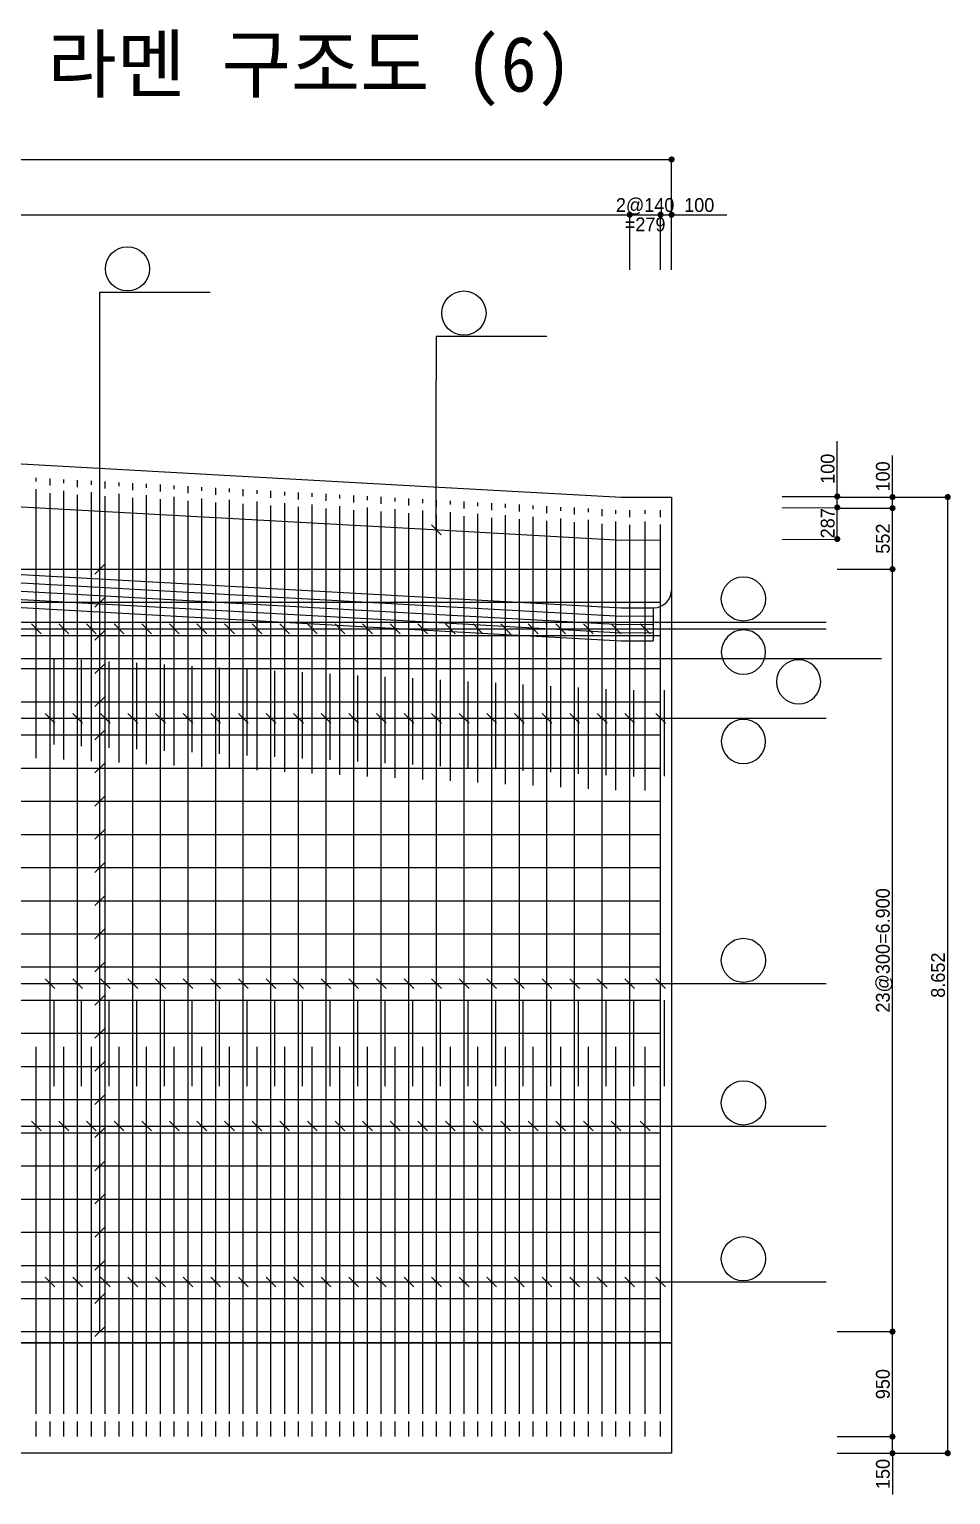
# Model space of a CAD drawing. Extents: x 2629709 to 3675628, y 1179 to 102095.
# Drawn here: x 3217058 to 3225402, y 14704 to 27964 of the extents above; entities that cross this region are included whole.
import ezdxf
from ezdxf.enums import TextEntityAlignment as Align

# ---------------------------------------------------------------- set-up
doc = ezdxf.new("R2010")
doc.units = 0
doc.header["$LTSCALE"] = 550
doc.header["$MEASUREMENT"] = 0
doc.linetypes.add('HIDDEN', pattern=[0.375, 0.25, -0.125])
for name, color, linetype in [('CS-CONC-MAJR', 4, 'CONTINUOUS'), ('CS-DIML', 1, 'CONTINUOUS'), ('CS-DIMT', 3, 'CONTINUOUS'), ('CS-MISC', 3, 'CONTINUOUS'), ('CS-RBAR-EREC', 6, 'CONTINUOUS'), ('CS-RBAR-MAJR', 6, 'CONTINUOUS'), ('CS-SYMB', 3, 'CONTINUOUS'), ('CS-SYMB-LIN3', 1, 'CONTINUOUS'), ('CS-TEXT', 3, 'CONTINUOUS'), ('TITLE-TEXT', 7, 'CONTINUOUS')]:
    doc.layers.add(name, color=color, linetype=linetype)
doc.styles.add('A_STANDARD', font='Dotum.ttf')
doc.styles.add('TB_TEXT', font='DotumChe.ttf')

# ---------------------------------------------------------------- blocks, each defined once
blk = doc.blocks.new('CXLEATK')
at = {"layer": 'CS-MISC'}
blk.add_line((-0.883885, 0.883882), (0.883882, -0.883882), dxfattribs=at)
blk = doc.blocks.new('CSBNUM1')
at = {"layer": 'CS-SYMB-LIN3'}
blk.add_line((0, 0), (20, 0), dxfattribs=at)
blk.add_circle((5, 4.2), 4, dxfattribs=at)
at = {"layer": 'CS-TEXT', "style": 'A_STANDARD', "flags": 1}
blk.add_attdef('RB_NO', text='', height=2.5, dxfattribs=at).set_placement((5, 4.2), align=Align.MIDDLE)
for tag, p in [('RB_DIA', (11.5, 1.5)), ('RB_LEN', (1.739, -3.958874))]:
    blk.add_attdef(tag, p, '', height=2.5, dxfattribs=at)
blk = doc.blocks.new('CSNUM1-KCFIT')
at = {"layer": 'CS-SYMB-LIN3'}
blk.add_line((0, 0), (20, 0), dxfattribs=at)
blk.add_circle((5, 4.2), 4, dxfattribs=at)
at = {"layer": 'CS-TEXT', "style": 'A_STANDARD', "width": 1.529584, "flags": 1}
blk.add_attdef('RB_NO', text='', height=2.5, dxfattribs=at).set_placement((1.604173, 2.917017), (8.341627, 2.917017), align=Align.FIT)
at = {"layer": 'CS-TEXT', "style": 'A_STANDARD', "flags": 1}
for tag, p in [('RB_DIA', (11.5, 1.5)), ('RB_LEN', (1.739, -3.958874))]:
    blk.add_attdef(tag, p, '', height=2.5, dxfattribs=at)
blk = doc.blocks.new('CXDIMDT2')
at = {"layer": 'CS-MISC', "const_width": 0.5}
blk.add_lwpolyline([(0.25, 0, 1), (-0.25, 0, 1)], format="xyb", close=True, dxfattribs=at)

msp = doc.modelspace()

# ---------------------------------------------------------------- linework, layer by layer
at = {"layer": 'CS-CONC-MAJR'}
for p, q in [((3214126, 24190), (3220662, 23826)), ((3220662, 23826), (3222422, 23729)), ((3222422, 23729), (3222875, 23731)), ((3222875, 23731), (3222875, 16079)), ((3222875, 23731), (3222875, 22890)), ((3214126, 23190), (3220662, 22826)), ((3214126, 23115), (3220662, 22751)), ((3214126, 23040), (3220662, 22676)), ((3214126, 22965), (3220662, 22601)), ((3214126, 22890), (3220662, 22526)), ((3220662, 22826), (3222422, 22729)), ((3220662, 22751), (3222422, 22654)), ((3220662, 22676), (3222422, 22579)), ((3222422, 22729), (3222715, 22730)), ((3222709, 22730), (3222709, 22430)), ((3220662, 22601), (3222422, 22504)), ((3222422, 22654), (3222709, 22655)), ((3222422, 22579), (3222709, 22580)), ((3220662, 22526), (3222422, 22429)), ((3222422, 22504), (3222709, 22505)), ((3222422, 22429), (3222709, 22430)), ((3202366, 16079), (3222875, 16079)), ((3222875, 16079), (3212621, 16079)), ((3222875, 16079), (3222875, 15079)), ((3222875, 15079), (3202366, 15079))]:
    msp.add_line(p, q, dxfattribs=at)
msp.add_arc((3222715, 22890), 160, 270.2451, 0, dxfattribs=at)
at = {"layer": 'CS-DIML'}
for p, q in [((3202366, 26786), (3222875, 26786)), ((3202366, 26786), (3222875, 26786)), ((3222875, 26286), (3222875, 26811)), ((3222875, 26286), (3222875, 26811)), ((3202746, 26286), (3222496, 26286)), ((3202746, 26286), (3222496, 26286)), ((3222496, 25786), (3222496, 26311)), ((3222496, 25786), (3222496, 26311)), ((3222496, 26286), (3222775, 26286)), ((3222496, 26286), (3222775, 26286)), ((3222775, 25786), (3222775, 26311)), ((3222775, 25786), (3222775, 26311)), ((3222775, 26286), (3222875, 26286)), ((3222775, 26286), (3222875, 26286)), ((3222875, 25786), (3222875, 26311)), ((3222875, 25786), (3222875, 26311)), ((3222875, 26286), (3223375, 26286)), ((3222875, 26286), (3223375, 26286)), ((3217697, 23079), (3217697, 25586)), ((3220744, 25186), (3220744, 24786)), ((3220744, 23435), (3220744, 24786)), ((3224375, 23737), (3224375, 24237)), ((3224875, 23731), (3224875, 24106)), ((3223875, 23735), (3224400, 23737)), ((3224375, 23637), (3224375, 23737)), ((3223875, 23635), (3224400, 23637)), ((3224375, 23731), (3224900, 23731)), ((3224375, 23351), (3224375, 23637)), ((3224375, 23631), (3224900, 23631)), ((3224875, 23631), (3224875, 23731)), ((3224875, 23731), (3225400, 23731)), ((3224875, 23079), (3224875, 23631)), ((3225375, 15079), (3225375, 23731)), ((3223875, 23348), (3224400, 23351)), ((3217697, 16179), (3217697, 23079)), ((3224375, 23079), (3224900, 23079)), ((3224875, 16179), (3224875, 23079)), ((3214121, 22599), (3223275, 22599)), ((3214371, 22539), (3222635, 22539)), ((3222635, 22539), (3223275, 22539)), ((3213746, 22269), (3223775, 22269)), ((3213996, 21729), (3222775, 21729)), ((3222775, 21729), (3223275, 21729)), ((3212746, 19329), (3222775, 19329)), ((3222775, 19329), (3223275, 19329)), ((3212871, 18039), (3222635, 18039)), ((3222635, 18039), (3223275, 18039)), ((3212746, 16629), (3222775, 16629)), ((3222775, 16629), (3223275, 16629)), ((3224375, 16179), (3224900, 16179)), ((3224875, 15229), (3224875, 16179)), ((3224375, 15229), (3224900, 15229)), ((3224875, 15079), (3224875, 15229)), ((3224375, 15079), (3224900, 15079)), ((3224875, 15079), (3224875, 14704)), ((3224875, 15079), (3225400, 15079))]:
    msp.add_line(p, q, dxfattribs=at)
at = {"layer": 'CS-RBAR-EREC'}
for p, q in [((3217282, 21491), (3217282, 22271)), ((3217532, 21477), (3217532, 22257)), ((3217782, 21463), (3217782, 22243)), ((3218032, 21450), (3218032, 22230)), ((3218282, 21436), (3218282, 22216)), ((3218532, 21422), (3218532, 22202)), ((3218782, 21408), (3218782, 22188)), ((3219032, 21394), (3219032, 22174)), ((3219282, 21380), (3219282, 22160)), ((3219532, 21366), (3219532, 22146)), ((3219782, 21352), (3219782, 22132)), ((3220032, 21338), (3220032, 22118)), ((3220282, 21324), (3220282, 22104)), ((3220532, 21311), (3220532, 22091)), ((3220782, 21297), (3220782, 22077)), ((3221032, 21283), (3221032, 22063)), ((3221282, 21269), (3221282, 22049)), ((3221532, 21255), (3221532, 22035)), ((3221782, 21241), (3221782, 22021)), ((3222032, 21227), (3222032, 22007)), ((3222282, 21214), (3222282, 21994)), ((3222532, 21204), (3222532, 21984)), ((3222811, 21205), (3222811, 21985)), ((3217282, 18399), (3217282, 19179)), ((3217532, 18399), (3217532, 19179)), ((3217782, 18399), (3217782, 19179)), ((3218032, 18399), (3218032, 19179)), ((3218282, 18399), (3218282, 19179)), ((3218532, 18399), (3218532, 19179)), ((3218782, 18399), (3218782, 19179)), ((3219032, 18399), (3219032, 19179)), ((3219282, 18399), (3219282, 19179)), ((3219532, 18399), (3219532, 19179)), ((3219782, 18399), (3219782, 19179)), ((3220032, 18399), (3220032, 19179)), ((3220282, 18399), (3220282, 19179)), ((3220532, 18399), (3220532, 19179)), ((3220782, 18399), (3220782, 19179)), ((3221032, 18399), (3221032, 19179)), ((3221282, 18399), (3221282, 19179)), ((3221532, 18399), (3221532, 19179)), ((3221782, 18399), (3221782, 19179)), ((3222032, 18399), (3222032, 19179)), ((3222282, 18399), (3222282, 19179)), ((3222532, 18399), (3222532, 19179)), ((3222811, 18399), (3222811, 19179))]:
    msp.add_line(p, q, dxfattribs=at)
at = {"layer": 'CS-RBAR-MAJR', "linetype": 'HIDDEN'}
for p, q in [((3217121, 23665), (3217121, 23905)), ((3217246, 23629), (3217246, 23899)), ((3217371, 23651), (3217371, 23891)), ((3217496, 23615), (3217496, 23885)), ((3217621, 23637), (3217621, 23877)), ((3217746, 23602), (3217746, 23872)), ((3217871, 23624), (3217871, 23864)), ((3217996, 23588), (3217996, 23858)), ((3218121, 23610), (3218121, 23850)), ((3218246, 23574), (3218246, 23844)), ((3218371, 23596), (3218371, 23836)), ((3218496, 23560), (3218496, 23830)), ((3218621, 23582), (3218621, 23822)), ((3218746, 23546), (3218746, 23816)), ((3218871, 23568), (3218871, 23808)), ((3218996, 23532), (3218996, 23802)), ((3219121, 23554), (3219121, 23794)), ((3219246, 23518), (3219246, 23788)), ((3219371, 23540), (3219371, 23780)), ((3219496, 23504), (3219496, 23774)), ((3219621, 23526), (3219621, 23766)), ((3219746, 23490), (3219746, 23760)), ((3219871, 23512), (3219871, 23752)), ((3219996, 23476), (3219996, 23746)), ((3220121, 23498), (3220121, 23738)), ((3220246, 23463), (3220246, 23733)), ((3220371, 23485), (3220371, 23725)), ((3220496, 23449), (3220496, 23719)), ((3220621, 23471), (3220621, 23711)), ((3220746, 23435), (3220746, 23705)), ((3220871, 23457), (3220871, 23697)), ((3220996, 23421), (3220996, 23691)), ((3221121, 23443), (3221121, 23683)), ((3221246, 23407), (3221246, 23677)), ((3221371, 23429), (3221371, 23669)), ((3221496, 23393), (3221496, 23663)), ((3221621, 23415), (3221621, 23655)), ((3221746, 23379), (3221746, 23649)), ((3221871, 23401), (3221871, 23641)), ((3221996, 23366), (3221996, 23636)), ((3222121, 23387), (3222121, 23627)), ((3222246, 23352), (3222246, 23622)), ((3222371, 23374), (3222371, 23614)), ((3222496, 23342), (3222496, 23612)), ((3222635, 23372), (3222635, 23612)), ((3222775, 23344), (3222775, 23614)), ((3217121, 15229), (3217121, 15469)), ((3217246, 15229), (3217246, 15499)), ((3217371, 15229), (3217371, 15469)), ((3217496, 15229), (3217496, 15499)), ((3217621, 15229), (3217621, 15469)), ((3217746, 15229), (3217746, 15499)), ((3217871, 15229), (3217871, 15469)), ((3217996, 15229), (3217996, 15499)), ((3218121, 15229), (3218121, 15469)), ((3218246, 15229), (3218246, 15499)), ((3218371, 15229), (3218371, 15469)), ((3218496, 15229), (3218496, 15499)), ((3218621, 15229), (3218621, 15469)), ((3218746, 15229), (3218746, 15499)), ((3218871, 15229), (3218871, 15469)), ((3218996, 15229), (3218996, 15499)), ((3219121, 15229), (3219121, 15469)), ((3219246, 15229), (3219246, 15499)), ((3219371, 15229), (3219371, 15469)), ((3219496, 15229), (3219496, 15499)), ((3219621, 15229), (3219621, 15469)), ((3219746, 15229), (3219746, 15499)), ((3219871, 15229), (3219871, 15469)), ((3219996, 15229), (3219996, 15499)), ((3220121, 15229), (3220121, 15469)), ((3220246, 15229), (3220246, 15499)), ((3220371, 15229), (3220371, 15469)), ((3220496, 15229), (3220496, 15499)), ((3220621, 15229), (3220621, 15469)), ((3220746, 15229), (3220746, 15499)), ((3220871, 15229), (3220871, 15469)), ((3220996, 15229), (3220996, 15499)), ((3221121, 15229), (3221121, 15469)), ((3221246, 15229), (3221246, 15499)), ((3221371, 15229), (3221371, 15469)), ((3221496, 15229), (3221496, 15499)), ((3221621, 15229), (3221621, 15469)), ((3221746, 15229), (3221746, 15499)), ((3221871, 15229), (3221871, 15469)), ((3221996, 15229), (3221996, 15499)), ((3222121, 15229), (3222121, 15469)), ((3222246, 15229), (3222246, 15499)), ((3222371, 15229), (3222371, 15469)), ((3222496, 15229), (3222496, 15499)), ((3222635, 15229), (3222635, 15469)), ((3222775, 15229), (3222775, 15499))]:
    msp.add_line(p, q, dxfattribs=at)
at = {"layer": 'CS-RBAR-MAJR'}
for p, q in [((3214126, 23803), (3220662, 23440)), ((3217121, 21370), (3217121, 23665)), ((3217246, 21491), (3217246, 23629)), ((3217371, 21356), (3217371, 23651)), ((3217496, 21477), (3217496, 23615)), ((3217621, 21342), (3217621, 23637)), ((3217871, 21329), (3217871, 23624)), ((3218121, 21315), (3218121, 23610)), ((3217746, 21463), (3217746, 23602)), ((3217996, 21450), (3217996, 23588)), ((3218246, 21436), (3218246, 23574)), ((3218371, 21301), (3218371, 23596)), ((3218496, 21422), (3218496, 23560)), ((3218621, 21287), (3218621, 23582)), ((3218746, 21408), (3218746, 23546)), ((3218871, 21273), (3218871, 23568)), ((3218996, 21394), (3218996, 23532)), ((3219121, 21259), (3219121, 23554)), ((3219246, 21380), (3219246, 23518)), ((3219371, 21245), (3219371, 23540)), ((3219496, 21366), (3219496, 23504)), ((3219621, 21231), (3219621, 23526)), ((3219746, 21352), (3219746, 23490)), ((3219871, 21217), (3219871, 23512)), ((3219996, 21338), (3219996, 23476)), ((3220121, 21203), (3220121, 23498)), ((3220371, 21190), (3220371, 23485)), ((3220246, 21324), (3220246, 23463)), ((3220496, 21311), (3220496, 23449)), ((3220621, 21176), (3220621, 23471)), ((3220662, 23440), (3222422, 23342)), ((3220746, 21297), (3220746, 23435)), ((3220871, 21162), (3220871, 23457)), ((3220996, 21283), (3220996, 23421)), ((3221121, 21148), (3221121, 23443)), ((3221246, 21269), (3221246, 23407)), ((3221371, 21134), (3221371, 23429)), ((3221496, 21255), (3221496, 23393)), ((3221621, 21120), (3221621, 23415)), ((3221746, 21241), (3221746, 23379)), ((3221871, 21106), (3221871, 23401)), ((3221996, 21227), (3221996, 23366)), ((3222121, 21092), (3222121, 23387)), ((3222246, 21214), (3222246, 23352)), ((3222371, 21079), (3222371, 23374)), ((3222422, 23342), (3222774, 23344)), ((3222496, 21204), (3222496, 23342)), ((3222635, 21077), (3222635, 23372)), ((3222775, 21205), (3222775, 23344)), ((3212621, 23079), (3222774, 23079)), ((3212621, 22779), (3222774, 22779)), ((3212621, 22479), (3222774, 22479)), ((3212621, 22179), (3222774, 22179)), ((3217246, 18399), (3217246, 22271)), ((3217496, 18399), (3217496, 22257)), ((3217746, 18399), (3217746, 22243)), ((3217996, 18399), (3217996, 22230)), ((3218246, 18399), (3218246, 22216)), ((3218496, 18399), (3218496, 22202)), ((3218746, 18399), (3218746, 22188)), ((3218996, 18399), (3218996, 22174)), ((3219246, 18399), (3219246, 22160)), ((3219496, 18399), (3219496, 22146)), ((3219746, 18399), (3219746, 22132)), ((3219996, 18399), (3219996, 22118)), ((3220246, 18399), (3220246, 22104)), ((3220496, 18399), (3220496, 22091)), ((3220746, 18399), (3220746, 22077)), ((3220996, 18399), (3220996, 22063)), ((3221246, 18399), (3221246, 22049)), ((3221496, 18399), (3221496, 22035)), ((3221746, 18399), (3221746, 22021)), ((3221996, 18399), (3221996, 22007)), ((3222246, 18399), (3222246, 21994)), ((3222496, 18399), (3222496, 21984)), ((3222775, 18399), (3222775, 21985)), ((3212621, 21879), (3222774, 21879)), ((3212621, 21579), (3222774, 21579)), ((3212621, 21279), (3222774, 21279)), ((3212621, 20979), (3222774, 20979)), ((3212621, 20679), (3222774, 20679)), ((3212621, 20379), (3222774, 20379)), ((3212621, 20079), (3222774, 20079)), ((3212621, 19779), (3222774, 19779)), ((3212621, 19479), (3222774, 19479)), ((3212621, 19179), (3222774, 19179)), ((3217246, 15499), (3217246, 19179)), ((3217496, 15499), (3217496, 19179)), ((3217746, 15499), (3217746, 19179)), ((3217996, 15499), (3217996, 19179)), ((3218246, 15499), (3218246, 19179)), ((3218496, 15499), (3218496, 19179)), ((3218746, 15499), (3218746, 19179)), ((3218996, 15499), (3218996, 19179)), ((3219246, 15499), (3219246, 19179)), ((3219496, 15499), (3219496, 19179)), ((3219746, 15499), (3219746, 19179)), ((3219996, 15499), (3219996, 19179)), ((3220246, 15499), (3220246, 19179)), ((3220496, 15499), (3220496, 19179)), ((3220746, 15499), (3220746, 19179)), ((3220996, 15499), (3220996, 19179)), ((3221246, 15499), (3221246, 19179)), ((3221496, 15499), (3221496, 19179)), ((3221746, 15499), (3221746, 19179)), ((3221996, 15499), (3221996, 19179)), ((3222246, 15499), (3222246, 19179)), ((3222496, 15499), (3222496, 19179)), ((3222775, 15499), (3222775, 19179)), ((3212621, 18879), (3222774, 18879)), ((3217121, 15469), (3217121, 18755)), ((3217371, 15469), (3217371, 18755)), ((3217621, 15469), (3217621, 18755)), ((3217871, 15469), (3217871, 18755)), ((3218121, 15469), (3218121, 18755)), ((3218371, 15469), (3218371, 18755)), ((3218621, 15469), (3218621, 18755)), ((3218871, 15469), (3218871, 18755)), ((3219121, 15469), (3219121, 18755)), ((3219371, 15469), (3219371, 18755)), ((3219621, 15469), (3219621, 18755)), ((3219871, 15469), (3219871, 18755)), ((3220121, 15469), (3220121, 18755)), ((3220371, 15469), (3220371, 18755)), ((3220621, 15469), (3220621, 18755)), ((3220871, 15469), (3220871, 18755)), ((3221121, 15469), (3221121, 18755)), ((3221371, 15469), (3221371, 18755)), ((3221621, 15469), (3221621, 18755)), ((3221871, 15469), (3221871, 18755)), ((3222121, 15469), (3222121, 18755)), ((3222371, 15469), (3222371, 18755)), ((3222635, 15469), (3222635, 18755)), ((3212621, 18579), (3222774, 18579)), ((3212621, 18279), (3222774, 18279)), ((3212621, 17979), (3222774, 17979)), ((3212621, 17679), (3222774, 17679)), ((3212621, 17379), (3222774, 17379)), ((3212621, 17079), (3222774, 17079)), ((3212621, 16779), (3222774, 16779)), ((3212621, 16479), (3222774, 16479)), ((3212621, 16179), (3222774, 16179))]:
    msp.add_line(p, q, dxfattribs=at)

# ---------------------------------------------------------------- block references
at = {"layer": 'CS-RBAR-MAJR', "xscale": 50, "yscale": 50, "zscale": 50}
for p in [(3217697, 25586), (3223275, 19329), (3223275, 16629)]:
    msp.add_blockref('CSBNUM1', p, dxfattribs=at)
at = {"layer": 'CS-RBAR-MAJR', "xscale": -50, "yscale": 50, "zscale": 50, "rotation": 180}
for p in [(3223275, 22539), (3223275, 21729)]:
    msp.add_blockref('CSBNUM1', p, dxfattribs=at)
at = {"layer": 'CS-SYMB'}
for name, p, xscale, yscale, zscale, rotation in [('CXDIMDT2', (3222875, 26786), 55, 55, 55, 90), ('CXDIMDT2', (3222875, 26786), 55, 55, 55, 90), ('CXDIMDT2', (3222496, 26286), 55, 55, 55, 90), ('CXDIMDT2', (3222496, 26286), 55, 55, 55, 90), ('CXDIMDT2', (3222496, 26286), 55, 55, 55, 90), ('CXDIMDT2', (3222496, 26286), 55, 55, 55, 90), ('CXDIMDT2', (3222775, 26286), 55, 55, 55, 90), ('CXDIMDT2', (3222775, 26286), 55, 55, 55, 90), ('CXDIMDT2', (3222775, 26286), 55, 55, 55, 90), ('CXDIMDT2', (3222775, 26286), 55, 55, 55, 90), ('CXDIMDT2', (3222875, 26286), 55, 55, 55, 90), ('CXDIMDT2', (3222875, 26286), 55, 55, 55, 90), ('CXDIMDT2', (3222875, 26286), 55, 55, 55, 90), ('CXDIMDT2', (3222875, 26286), 55, 55, 55, 90), ('CXDIMDT2', (3224375, 23737), 55, 55, 55, 90), ('CXDIMDT2', (3224375, 23737), 55, 55, 55, 90), ('CXDIMDT2', (3224875, 23731), 55, 55, 55, 90), ('CXDIMDT2', (3224875, 23731), 55, 55, 55, 90), ('CXDIMDT2', (3225375, 23731), 55, 55, 55, 90), ('CXDIMDT2', (3224375, 23637), 55, 55, 55, 90), ('CXDIMDT2', (3224375, 23637), 55, 55, 55, 90), ('CXDIMDT2', (3224875, 23631), 55, 55, 55, 90), ('CXDIMDT2', (3224875, 23631), 55, 55, 55, 90), ('CXDIMDT2', (3224375, 23351), 55, 55, 55, 90), ('CXLEATK', (3217697, 23079), 50, 50, 50, 90), ('CXDIMDT2', (3224875, 23079), 55, 55, 55, 90), ('CXDIMDT2', (3224875, 23079), 55, 55, 55, 90), ('CXLEATK', (3217697, 22779), 50, 50, 50, 90), ('CXLEATK', (3217121, 22539), 50, 50, 50, 180), ('CXLEATK', (3217371, 22539), 50, 50, 50, 180), ('CXLEATK', (3217621, 22539), 50, 50, 50, 180), ('CXLEATK', (3217871, 22539), 50, 50, 50, 180), ('CXLEATK', (3218121, 22539), 50, 50, 50, 180), ('CXLEATK', (3218371, 22539), 50, 50, 50, 180), ('CXLEATK', (3218621, 22539), 50, 50, 50, 180), ('CXLEATK', (3218871, 22539), 50, 50, 50, 180), ('CXLEATK', (3219121, 22539), 50, 50, 50, 180), ('CXLEATK', (3219371, 22539), 50, 50, 50, 180), ('CXLEATK', (3219621, 22539), 50, 50, 50, 180), ('CXLEATK', (3219871, 22539), 50, 50, 50, 180), ('CXLEATK', (3220121, 22539), 50, 50, 50, 180), ('CXLEATK', (3220371, 22539), 50, 50, 50, 180), ('CXLEATK', (3220621, 22539), 50, 50, 50, 180), ('CXLEATK', (3220871, 22539), 50, 50, 50, 180), ('CXLEATK', (3221121, 22539), 50, 50, 50, 180), ('CXLEATK', (3221371, 22539), 50, 50, 50, 180), ('CXLEATK', (3221621, 22539), 50, 50, 50, 180), ('CXLEATK', (3221871, 22539), 50, 50, 50, 180), ('CXLEATK', (3222121, 22539), 50, 50, 50, 180), ('CXLEATK', (3222371, 22539), 50, 50, 50, 180), ('CXLEATK', (3222635, 22539), 50, 50, 50, 180), ('CXLEATK', (3217697, 22479), 50, 50, 50, 90), ('CXLEATK', (3217697, 22179), 50, 50, 50, 90), ('CSNUM1-KCFIT', (3223775, 22269), -50, 50, 50, 180), ('CXLEATK', (3217697, 21879), 50, 50, 50, 90), ('CXLEATK', (3217246, 21729), 50, 50, 50, 180), ('CXLEATK', (3217496, 21729), 50, 50, 50, 180), ('CXLEATK', (3217746, 21729), 50, 50, 50, 180), ('CXLEATK', (3217996, 21729), 50, 50, 50, 180), ('CXLEATK', (3218246, 21729), 50, 50, 50, 180), ('CXLEATK', (3218496, 21729), 50, 50, 50, 180), ('CXLEATK', (3218746, 21729), 50, 50, 50, 180), ('CXLEATK', (3218996, 21729), 50, 50, 50, 180), ('CXLEATK', (3219246, 21729), 50, 50, 50, 180), ('CXLEATK', (3219496, 21729), 50, 50, 50, 180), ('CXLEATK', (3219746, 21729), 50, 50, 50, 180), ('CXLEATK', (3219996, 21729), 50, 50, 50, 180), ('CXLEATK', (3220246, 21729), 50, 50, 50, 180), ('CXLEATK', (3220496, 21729), 50, 50, 50, 180), ('CXLEATK', (3220746, 21729), 50, 50, 50, 180), ('CXLEATK', (3220996, 21729), 50, 50, 50, 180), ('CXLEATK', (3221246, 21729), 50, 50, 50, 180), ('CXLEATK', (3221496, 21729), 50, 50, 50, 180), ('CXLEATK', (3221746, 21729), 50, 50, 50, 180), ('CXLEATK', (3221996, 21729), 50, 50, 50, 180), ('CXLEATK', (3222246, 21729), 50, 50, 50, 180), ('CXLEATK', (3222496, 21729), 50, 50, 50, 180), ('CXLEATK', (3222775, 21729), 50, 50, 50, 180), ('CXLEATK', (3217697, 21579), 50, 50, 50, 90), ('CXLEATK', (3217697, 21279), 50, 50, 50, 90), ('CXLEATK', (3217697, 20979), 50, 50, 50, 90), ('CXLEATK', (3217697, 20679), 50, 50, 50, 90), ('CXLEATK', (3217697, 20379), 50, 50, 50, 90), ('CXLEATK', (3217697, 20079), 50, 50, 50, 90), ('CXLEATK', (3217697, 19779), 50, 50, 50, 90), ('CXLEATK', (3217697, 19479), 50, 50, 50, 90), ('CXLEATK', (3217246, 19329), 50, 50, 50, 180), ('CXLEATK', (3217496, 19329), 50, 50, 50, 180), ('CXLEATK', (3217746, 19329), 50, 50, 50, 180), ('CXLEATK', (3217996, 19329), 50, 50, 50, 180), ('CXLEATK', (3218246, 19329), 50, 50, 50, 180), ('CXLEATK', (3218496, 19329), 50, 50, 50, 180), ('CXLEATK', (3218746, 19329), 50, 50, 50, 180), ('CXLEATK', (3218996, 19329), 50, 50, 50, 180), ('CXLEATK', (3219246, 19329), 50, 50, 50, 180), ('CXLEATK', (3219496, 19329), 50, 50, 50, 180), ('CXLEATK', (3219746, 19329), 50, 50, 50, 180), ('CXLEATK', (3219996, 19329), 50, 50, 50, 180), ('CXLEATK', (3220246, 19329), 50, 50, 50, 180), ('CXLEATK', (3220496, 19329), 50, 50, 50, 180), ('CXLEATK', (3220746, 19329), 50, 50, 50, 180), ('CXLEATK', (3220996, 19329), 50, 50, 50, 180), ('CXLEATK', (3221246, 19329), 50, 50, 50, 180), ('CXLEATK', (3221496, 19329), 50, 50, 50, 180), ('CXLEATK', (3221746, 19329), 50, 50, 50, 180), ('CXLEATK', (3221996, 19329), 50, 50, 50, 180), ('CXLEATK', (3222246, 19329), 50, 50, 50, 180), ('CXLEATK', (3222496, 19329), 50, 50, 50, 180), ('CXLEATK', (3222775, 19329), 50, 50, 50, 180), ('CXLEATK', (3217697, 19179), 50, 50, 50, 90), ('CXLEATK', (3217697, 18879), 50, 50, 50, 90), ('CXLEATK', (3217697, 18579), 50, 50, 50, 90), ('CXLEATK', (3217697, 18279), 50, 50, 50, 90), ('CXLEATK', (3217121, 18039), 50, 50, 50, 180), ('CXLEATK', (3217371, 18039), 50, 50, 50, 180), ('CXLEATK', (3217621, 18039), 50, 50, 50, 180), ('CXLEATK', (3217871, 18039), 50, 50, 50, 180), ('CXLEATK', (3218121, 18039), 50, 50, 50, 180), ('CXLEATK', (3218371, 18039), 50, 50, 50, 180), ('CXLEATK', (3218621, 18039), 50, 50, 50, 180), ('CXLEATK', (3218871, 18039), 50, 50, 50, 180), ('CXLEATK', (3219121, 18039), 50, 50, 50, 180), ('CXLEATK', (3219371, 18039), 50, 50, 50, 180), ('CXLEATK', (3219621, 18039), 50, 50, 50, 180), ('CXLEATK', (3219871, 18039), 50, 50, 50, 180), ('CXLEATK', (3220121, 18039), 50, 50, 50, 180), ('CXLEATK', (3220371, 18039), 50, 50, 50, 180), ('CXLEATK', (3220621, 18039), 50, 50, 50, 180), ('CXLEATK', (3220871, 18039), 50, 50, 50, 180), ('CXLEATK', (3221121, 18039), 50, 50, 50, 180), ('CXLEATK', (3221371, 18039), 50, 50, 50, 180), ('CXLEATK', (3221621, 18039), 50, 50, 50, 180), ('CXLEATK', (3221871, 18039), 50, 50, 50, 180), ('CXLEATK', (3222121, 18039), 50, 50, 50, 180), ('CXLEATK', (3222371, 18039), 50, 50, 50, 180), ('CXLEATK', (3222635, 18039), 50, 50, 50, 180), ('CXLEATK', (3217697, 17979), 50, 50, 50, 90), ('CXLEATK', (3217697, 17679), 50, 50, 50, 90), ('CXLEATK', (3217697, 17379), 50, 50, 50, 90), ('CXLEATK', (3217697, 17079), 50, 50, 50, 90), ('CXLEATK', (3217697, 16779), 50, 50, 50, 90), ('CXLEATK', (3217246, 16629), 50, 50, 50, 180), ('CXLEATK', (3217496, 16629), 50, 50, 50, 180), ('CXLEATK', (3217746, 16629), 50, 50, 50, 180), ('CXLEATK', (3217996, 16629), 50, 50, 50, 180), ('CXLEATK', (3218246, 16629), 50, 50, 50, 180), ('CXLEATK', (3218496, 16629), 50, 50, 50, 180), ('CXLEATK', (3218746, 16629), 50, 50, 50, 180), ('CXLEATK', (3218996, 16629), 50, 50, 50, 180), ('CXLEATK', (3219246, 16629), 50, 50, 50, 180), ('CXLEATK', (3219496, 16629), 50, 50, 50, 180), ('CXLEATK', (3219746, 16629), 50, 50, 50, 180), ('CXLEATK', (3219996, 16629), 50, 50, 50, 180), ('CXLEATK', (3220246, 16629), 50, 50, 50, 180), ('CXLEATK', (3220496, 16629), 50, 50, 50, 180), ('CXLEATK', (3220746, 16629), 50, 50, 50, 180), ('CXLEATK', (3220996, 16629), 50, 50, 50, 180), ('CXLEATK', (3221246, 16629), 50, 50, 50, 180), ('CXLEATK', (3221496, 16629), 50, 50, 50, 180), ('CXLEATK', (3221746, 16629), 50, 50, 50, 180), ('CXLEATK', (3221996, 16629), 50, 50, 50, 180), ('CXLEATK', (3222246, 16629), 50, 50, 50, 180), ('CXLEATK', (3222496, 16629), 50, 50, 50, 180), ('CXLEATK', (3222775, 16629), 50, 50, 50, 180), ('CXLEATK', (3217697, 16479), 50, 50, 50, 90), ('CXLEATK', (3217697, 16179), 50, 50, 50, 90), ('CXDIMDT2', (3224875, 16179), 55, 55, 55, 90), ('CXDIMDT2', (3224875, 16179), 55, 55, 55, 90), ('CXDIMDT2', (3224875, 15229), 55, 55, 55, 90), ('CXDIMDT2', (3224875, 15229), 55, 55, 55, 90), ('CXDIMDT2', (3224875, 15079), 55, 55, 55, 90), ('CXDIMDT2', (3225375, 15079), 55, 55, 55, 90)]:
    msp.add_blockref(name, p, dxfattribs=dict(at, xscale=xscale, yscale=yscale, zscale=zscale, rotation=rotation))
at = {"layer": 'CS-SYMB', "xscale": 50, "yscale": 50, "zscale": 50}
for name, p in [('CSNUM1-KCFIT', (3220744, 25186)), ('CXLEATK', (3220744, 23435)), ('CSNUM1-KCFIT', (3223275, 22599)), ('CSNUM1-KCFIT', (3223275, 18039))]:
    msp.add_blockref(name, p, dxfattribs=at)

# ---------------------------------------------------------------- texts
at = {"layer": 'CS-DIMT', "style": 'A_STANDARD'}
for s, p in [('2@140', (3222635, 26311)), ('2@140', (3222635, 26311)), ('100', (3223125, 26311)), ('100', (3223125, 26311))]:
    msp.add_text(s, height=125, dxfattribs=at).set_placement(p, align=Align.CENTER)
msp.add_text('=279', height=125, dxfattribs=at).set_placement((3222635, 26261), align=Align.TOP_CENTER)
msp.add_text('=279', height=125, dxfattribs=at).set_placement((3222635, 26261), align=Align.TOP_CENTER)
for s, p in [('100', (3224350, 23987)), ('100', (3224850, 23918)), ('287', (3224350, 23494)), ('552', (3224850, 23355)), ('23@300=6.900', (3224850, 19629)), ('8.652', (3225350, 19405)), ('950', (3224850, 15704)), ('150', (3224850, 14891))]:
    msp.add_text(s, height=125, rotation=90, dxfattribs=at).set_placement(p, align=Align.CENTER)
at = {"layer": 'TITLE-TEXT', "style": 'TB_TEXT'}
msp.add_text('라멘 구조도 (6)', height=500, dxfattribs=at).set_placement((3219598, 27650), align=Align.MIDDLE_CENTER)

doc.saveas('drawing.dxf')
